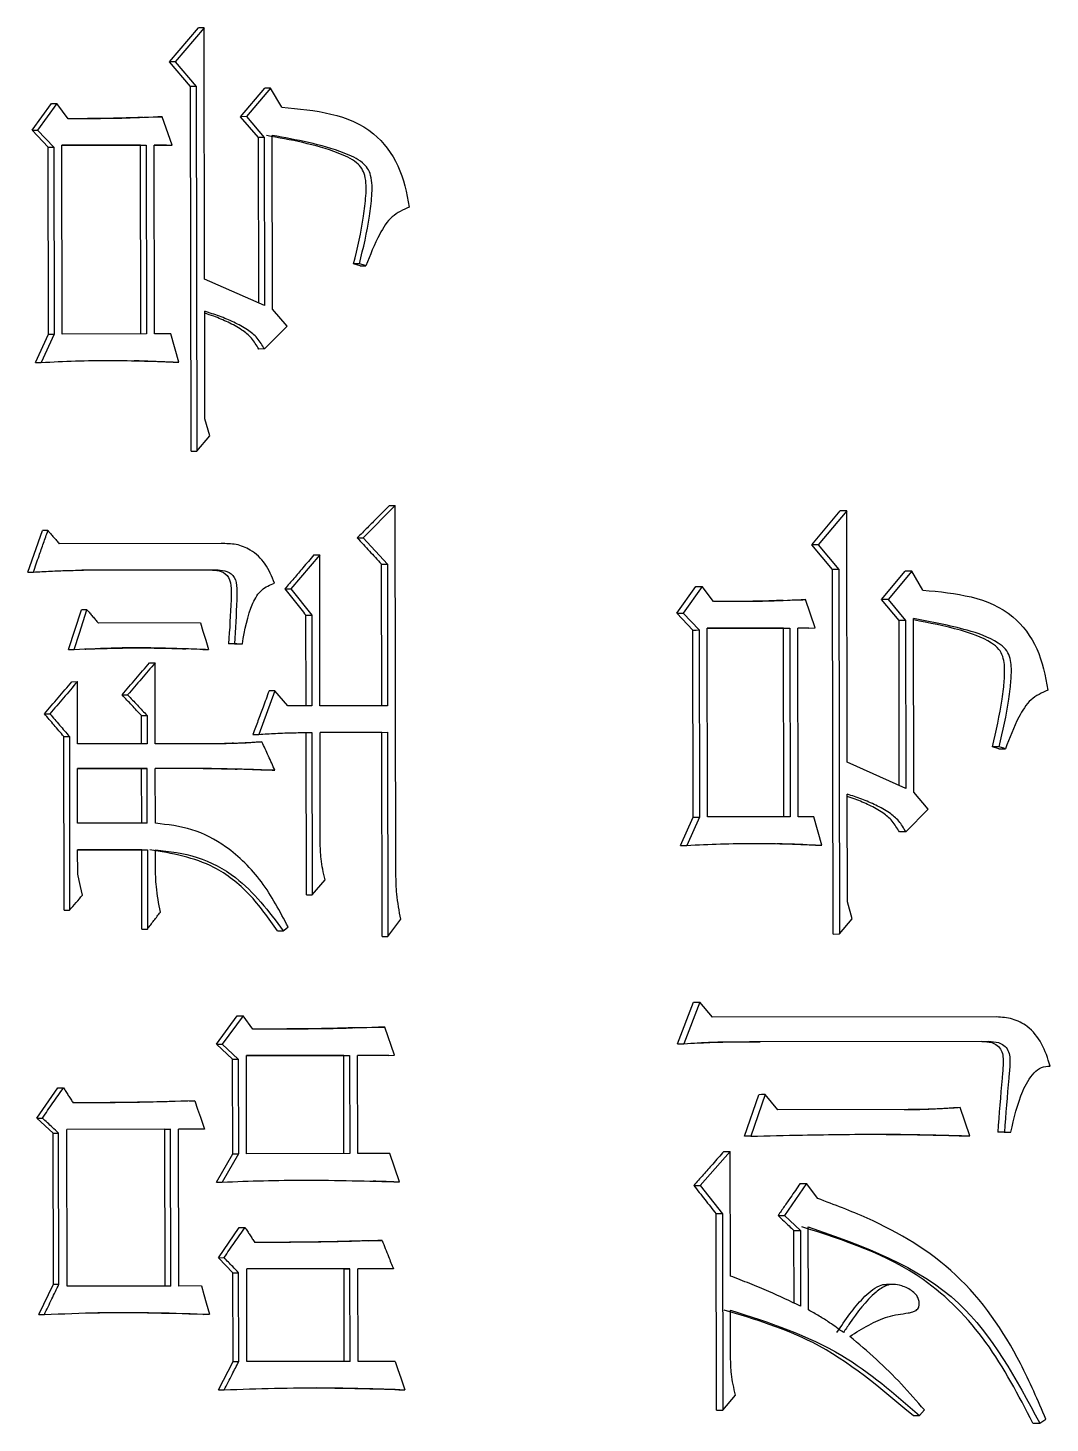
# Model space of a CAD drawing. Header units: millimetres. Extents: x 2320 to 4000, y 933 to 2121.
# Drawn here: x 2887.46 to 2893.31, y 1097.83 to 1105.82 of the extents above; entities that cross this region are included whole.
import ezdxf

# ---------------------------------------------------------------- set-up
doc = ezdxf.new("R2010")
doc.units = ezdxf.units.MM

msp = doc.modelspace()

# ---------------------------------------------------------------- linework, layer by layer
at = {"color": 7, "linetype": 'Continuous', "lineweight": 25}
for p, q in [((2888.2668, 1105.6213), (2888.433, 1105.8162)), ((2888.4655, 1105.8164), (2888.2991, 1105.6215)), ((2888.4679, 1104.3777), (2888.4655, 1105.8164)), ((2888.2991, 1105.6215), (2888.2668, 1105.6213)), ((2888.3873, 1105.4808), (2888.2668, 1105.6213)), ((2888.2991, 1105.6215), (2888.4198, 1105.481)), ((2888.3909, 1103.3931), (2888.3873, 1105.4808)), ((2888.4198, 1105.481), (2888.4233, 1103.3933)), ((2888.6742, 1105.308), (2888.8124, 1105.4704)), ((2888.8454, 1105.4707), (2888.707, 1105.3083)), ((2888.9103, 1105.3626), (2888.8454, 1105.4707)), ((2887.4793, 1105.231), (2887.5905, 1105.3826)), ((2887.6219, 1105.3828), (2887.5106, 1105.2313)), ((2887.6871, 1105.2964), (2887.6219, 1105.3828)), ((2888.0946, 1105.3037), (2888.1933, 1105.3075)), ((2888.2814, 1105.1456), (2888.2255, 1105.3078)), ((2888.707, 1105.3083), (2888.6742, 1105.308)), ((2888.776, 1105.1892), (2888.6742, 1105.308)), ((2888.707, 1105.3083), (2888.8089, 1105.1894)), ((2887.5724, 1105.1338), (2887.4793, 1105.231)), ((2887.5106, 1105.2313), (2887.6037, 1105.134)), ((2888.7776, 1104.2412), (2888.776, 1105.1892)), ((2888.8089, 1105.1894), (2888.8106, 1104.2267)), ((2888.8568, 1104.2051), (2888.8551, 1105.2003)), ((2887.5742, 1104.0629), (2887.5724, 1105.1338)), ((2887.6037, 1105.134), (2887.6056, 1104.0631)), ((2887.6502, 1105.1449), (2888.133, 1105.1454)), ((2888.101, 1105.1452), (2887.6502, 1105.1447)), ((2887.652, 1104.0631), (2887.6502, 1105.1449)), ((2888.101, 1105.1452), (2888.133, 1105.1454)), ((2888.1028, 1104.0634), (2888.101, 1105.1452)), ((2888.133, 1105.1454), (2888.1349, 1104.0637)), ((2888.1794, 1105.1454), (2888.2814, 1105.1456)), ((2888.1812, 1104.0637), (2888.1794, 1105.1454)), ((2888.2491, 1105.1453), (2888.1794, 1105.1452)), ((2888.2491, 1105.1453), (2888.2814, 1105.1456)), ((2889.3581, 1104.4542), (2889.3212, 1104.465)), ((2888.8106, 1104.2267), (2888.4679, 1104.3777)), ((2888.4693, 1103.5773), (2888.4683, 1104.1938)), ((2888.9401, 1104.1078), (2888.8568, 1104.2051)), ((2887.5002, 1103.9005), (2887.5742, 1104.0629)), ((2887.6056, 1104.0631), (2887.5314, 1103.9008)), ((2887.5742, 1104.0629), (2887.6056, 1104.0631)), ((2888.1349, 1104.0637), (2887.652, 1104.0631)), ((2888.2739, 1104.0638), (2888.1812, 1104.0637)), ((2888.3205, 1103.9016), (2888.2739, 1104.0638)), ((2888.811, 1103.9779), (2888.9401, 1104.1078)), ((2888.811, 1103.9778), (2888.778, 1103.9776)), ((2888.2883, 1103.9014), (2888.3205, 1103.9016)), ((2888.4973, 1103.4799), (2888.4693, 1103.5773)), ((2888.4233, 1103.3933), (2888.4973, 1103.4799)), ((2888.3909, 1103.3931), (2888.4233, 1103.3933)), ((2889.56, 1103.0808), (2889.376, 1102.8967)), ((2889.5636, 1100.9714), (2889.56, 1103.0808)), ((2891.9453, 1102.8558), (2892.1084, 1103.0507)), ((2892.1457, 1103.051), (2891.9824, 1102.8561)), ((2892.1481, 1101.6123), (2892.1457, 1103.051)), ((2887.4558, 1102.6998), (2887.539, 1102.9378)), ((2888.5631, 1102.8634), (2887.6355, 1102.8624)), ((2889.376, 1102.8967), (2889.5145, 1102.7454)), ((2889.1271, 1102.7991), (2888.9612, 1102.6042)), ((2889.1285, 1101.9337), (2889.1271, 1102.7991)), ((2891.9824, 1102.8561), (2891.9453, 1102.8558)), ((2892.0636, 1102.7153), (2891.9453, 1102.8558)), ((2891.9824, 1102.8561), (2892.1008, 1102.7156)), ((2888.5123, 1102.7117), (2887.7648, 1102.7109)), ((2888.5449, 1102.7119), (2887.7751, 1102.7111)), ((2888.5124, 1102.7117), (2888.545, 1102.7119)), ((2889.482, 1101.9339), (2889.4807, 1102.7452)), ((2889.5145, 1102.7454), (2889.5159, 1101.9341)), ((2892.0672, 1100.6276), (2892.0636, 1102.7153)), ((2892.1008, 1102.7156), (2892.1044, 1100.6278)), ((2892.345, 1102.5425), (2892.4806, 1102.7049)), ((2892.5184, 1102.7052), (2892.3826, 1102.5428)), ((2892.582, 1102.597), (2892.5184, 1102.7052)), ((2888.9612, 1102.6042), (2889.0815, 1102.4529)), ((2891.1723, 1102.4657), (2891.2815, 1102.6172)), ((2891.3177, 1102.6175), (2891.2084, 1102.4659)), ((2891.3817, 1102.531), (2891.3177, 1102.6175)), ((2891.7692, 1102.538), (2891.8732, 1102.5421)), ((2891.965, 1102.3801), (2891.9101, 1102.5423)), ((2892.3826, 1102.5428), (2892.345, 1102.5425)), ((2892.4449, 1102.4236), (2892.345, 1102.5425)), ((2892.3826, 1102.5428), (2892.4826, 1102.4239)), ((2887.6887, 1102.2565), (2887.7625, 1102.4837)), ((2891.2637, 1102.3684), (2891.1723, 1102.4657)), ((2891.2084, 1102.4659), (2891.2998, 1102.3686)), ((2888.4435, 1102.409), (2887.8593, 1102.4083)), ((2889.0491, 1101.9336), (2889.0482, 1102.4527)), ((2889.0815, 1102.4529), (2889.0824, 1101.9337)), ((2891.3455, 1102.3795), (2891.8194, 1102.38)), ((2891.7826, 1102.3797), (2891.3455, 1102.3793)), ((2891.3473, 1101.2978), (2891.3455, 1102.3795)), ((2891.7826, 1102.3797), (2891.8194, 1102.38)), ((2891.7844, 1101.298), (2891.7826, 1102.3797)), ((2891.8194, 1102.38), (2891.8213, 1101.2982)), ((2891.8649, 1102.38), (2891.965, 1102.3801)), ((2891.8668, 1101.2983), (2891.8649, 1102.38)), ((2891.928, 1102.3799), (2891.8649, 1102.3798)), ((2891.928, 1102.3799), (2891.965, 1102.3801)), ((2892.4465, 1101.4781), (2892.4449, 1102.4236)), ((2892.4826, 1102.4239), (2892.4842, 1101.4611)), ((2892.5296, 1101.4395), (2892.5279, 1102.4347)), ((2891.2655, 1101.2975), (2891.2637, 1102.3684)), ((2891.2998, 1102.3686), (2891.3017, 1101.2977)), ((2887.6887, 1102.2565), (2887.7202, 1102.2567)), ((2888.4576, 1102.2573), (2888.3562, 1102.261)), ((2888.4576, 1102.2573), (2888.4901, 1102.2576)), ((2888.6381, 1102.2902), (2888.6054, 1102.2899)), ((2888.6516, 1102.29), (2888.6054, 1102.2899)), ((2888.6381, 1102.2902), (2888.6844, 1102.2902)), ((2888.6516, 1102.29), (2888.6844, 1102.2902)), ((2888.1852, 1101.7164), (2888.1844, 1102.1815)), ((2887.7075, 1102.0726), (2887.7391, 1102.0729)), ((2887.7397, 1101.7159), (2887.7391, 1102.0729)), ((2888.8698, 1102.02), (2888.7777, 1101.7711)), ((2888.9438, 1101.9335), (2888.8698, 1102.02)), ((2889.0824, 1101.9337), (2888.9438, 1101.9335)), ((2889.5159, 1101.9341), (2889.1285, 1101.9337)), ((2888.1068, 1101.7161), (2888.1065, 1101.8783)), ((2888.1386, 1101.8786), (2888.1389, 1101.7163)), ((2887.6634, 1100.7637), (2887.6617, 1101.7589)), ((2887.6931, 1101.7591), (2887.6948, 1100.7639)), ((2889.051, 1100.8517), (2889.0494, 1101.782)), ((2889.0826, 1101.7822), (2889.0842, 1100.8519)), ((2889.1288, 1101.7823), (2889.5161, 1101.7827)), ((2889.4823, 1101.7825), (2889.1288, 1101.7821)), ((2889.1299, 1101.1549), (2889.1288, 1101.7823)), ((2889.4823, 1101.7825), (2889.5161, 1101.7827)), ((2889.4843, 1100.6142), (2889.4823, 1101.7825)), ((2889.5161, 1101.7827), (2889.5181, 1100.6144)), ((2888.1389, 1101.7163), (2887.7397, 1101.7159)), ((2888.491, 1101.7167), (2888.1852, 1101.7164)), ((2893.0158, 1101.6886), (2892.9797, 1101.6994)), ((2892.4842, 1101.4611), (2892.1481, 1101.6123)), ((2887.7399, 1101.5753), (2888.1391, 1101.5757)), ((2888.107, 1101.5755), (2887.7399, 1101.5751)), ((2887.7405, 1101.2616), (2887.7399, 1101.5753)), ((2888.1391, 1101.5757), (2888.107, 1101.5755)), ((2888.1076, 1101.2618), (2888.107, 1101.5755)), ((2888.1396, 1101.262), (2888.1391, 1101.5757)), ((2888.4912, 1101.5761), (2888.1855, 1101.5757)), ((2888.4587, 1101.5758), (2888.1855, 1101.5755)), ((2888.186, 1101.262), (2888.1855, 1101.5757)), ((2888.4587, 1101.5758), (2888.4912, 1101.5761)), ((2888.507, 1101.5752), (2888.4587, 1101.5758)), ((2892.1495, 1100.8118), (2892.1484, 1101.4284)), ((2892.6114, 1101.3423), (2892.5296, 1101.4395)), ((2892.4847, 1101.2123), (2892.6114, 1101.3423)), ((2888.1396, 1101.262), (2887.7405, 1101.2616)), ((2891.1928, 1101.1352), (2891.2655, 1101.2975)), ((2891.3017, 1101.2977), (2891.2289, 1101.1354)), ((2891.2655, 1101.2975), (2891.3017, 1101.2977)), ((2891.8213, 1101.2982), (2891.3473, 1101.2978)), ((2891.9577, 1101.2984), (2891.8668, 1101.2983)), ((2892.0035, 1101.1362), (2891.9577, 1101.2984)), ((2892.4846, 1101.2123), (2892.4469, 1101.2121)), ((2887.7407, 1101.1101), (2888.1399, 1101.1106)), ((2888.1078, 1101.1103), (2887.7407, 1101.1099)), ((2887.7409, 1100.9695), (2887.7407, 1101.1101)), ((2888.1078, 1101.1103), (2888.1399, 1101.1106)), ((2888.1086, 1100.656), (2888.1078, 1101.1103)), ((2888.1399, 1101.1106), (2888.1407, 1100.6562)), ((2888.1864, 1101.0132), (2888.1863, 1101.1106)), ((2891.9664, 1101.1359), (2892.0035, 1101.1362)), ((2889.0842, 1100.8519), (2889.1579, 1100.9386)), ((2889.051, 1100.8517), (2889.0842, 1100.8519)), ((2892.1769, 1100.7144), (2892.1495, 1100.8118)), ((2887.6634, 1100.7637), (2887.6948, 1100.7639)), ((2889.5181, 1100.6144), (2889.5917, 1100.7119)), ((2892.1044, 1100.6278), (2892.1769, 1100.7144)), ((2888.1086, 1100.656), (2888.1407, 1100.6562)), ((2888.8852, 1100.646), (2888.9183, 1100.6462)), ((2892.0672, 1100.6276), (2892.1044, 1100.6278)), ((2889.4843, 1100.6142), (2889.5181, 1100.6144)), ((2891.1765, 1099.9993), (2891.2673, 1100.2374)), ((2891.3035, 1100.2376), (2891.2126, 1099.9996)), ((2891.3766, 1100.1512), (2891.3035, 1100.2376)), ((2888.5354, 1099.9966), (2888.6552, 1100.159)), ((2888.688, 1100.1592), (2888.568, 1099.9968)), ((2888.7436, 1100.0836), (2888.688, 1100.1592)), ((2893.0026, 1100.1527), (2891.3766, 1100.1512)), ((2889.3281, 1100.0906), (2889.4668, 1100.0949)), ((2889.5561, 1099.933), (2889.5006, 1100.0952)), ((2888.6279, 1099.9102), (2888.5354, 1099.9966)), ((2888.568, 1099.9968), (2888.6607, 1099.9104)), ((2891.1765, 1099.9993), (2891.2126, 1099.9996)), ((2891.6138, 1100.0106), (2891.5887, 1100.0106)), ((2892.9193, 1100.0118), (2891.6138, 1100.0106)), ((2891.6138, 1100.0106), (2891.6504, 1100.0108)), ((2892.9576, 1100.0121), (2891.6504, 1100.0108)), ((2892.921, 1100.0118), (2892.9593, 1100.0121)), ((2888.6289, 1099.3693), (2888.6279, 1099.9102)), ((2888.6607, 1099.9104), (2888.6616, 1099.3695)), ((2888.7069, 1099.9321), (2889.298, 1099.9327)), ((2889.2645, 1099.9325), (2888.7069, 1099.9319)), ((2888.7078, 1099.3696), (2888.7069, 1099.9321)), ((2889.2645, 1099.9325), (2889.298, 1099.9327)), ((2889.2654, 1099.37), (2889.2645, 1099.9325)), ((2889.298, 1099.9327), (2889.299, 1099.3702)), ((2889.3442, 1099.9328), (2889.5561, 1099.933)), ((2889.3451, 1099.3703), (2889.3442, 1099.9328)), ((2889.5222, 1099.9327), (2889.3442, 1099.9326)), ((2889.5222, 1099.9327), (2889.5561, 1099.933)), ((2887.5075, 1099.5736), (2887.628, 1099.7468)), ((2888.3787, 1099.6719), (2888.4111, 1099.6721)), ((2891.5601, 1099.4697), (2891.6416, 1099.7077)), ((2891.6783, 1099.708), (2891.5967, 1099.4699)), ((2891.7513, 1099.6215), (2891.6783, 1099.708)), ((2892.4964, 1099.6222), (2891.7513, 1099.6215)), ((2892.7954, 1099.6333), (2892.7573, 1099.6331)), ((2892.85, 1099.4711), (2892.7954, 1099.6333)), ((2887.5075, 1099.5736), (2887.5388, 1099.5738)), ((2887.6006, 1099.4872), (2887.5075, 1099.5736)), ((2888.2724, 1099.5097), (2887.6784, 1099.5091)), ((2888.2402, 1099.5095), (2887.6784, 1099.5089)), ((2887.6799, 1098.6113), (2887.6784, 1099.5091)), ((2888.2402, 1099.5095), (2888.2724, 1099.5097)), ((2888.2417, 1098.6117), (2888.2402, 1099.5095)), ((2888.2739, 1098.6119), (2888.2724, 1099.5097)), ((2888.467, 1099.5099), (2888.3188, 1099.5098)), ((2888.3203, 1098.612), (2888.3188, 1099.5098)), ((2888.4345, 1099.5097), (2888.3188, 1099.5096)), ((2888.467, 1099.5099), (2888.4345, 1099.5097)), ((2887.6006, 1099.4872), (2887.6319, 1099.4874)), ((2887.602, 1098.6218), (2887.6006, 1099.4872)), ((2887.6334, 1098.622), (2887.6319, 1099.4874)), ((2891.5967, 1099.4699), (2891.5601, 1099.4697)), ((2892.85, 1099.4711), (2892.8118, 1099.4709)), ((2893.049, 1099.4929), (2893.0105, 1099.4927)), ((2893.0466, 1099.4927), (2893.0105, 1099.4927)), ((2893.0466, 1099.4927), (2893.0851, 1099.493)), ((2893.049, 1099.4929), (2893.0851, 1099.493)), ((2888.5367, 1099.2069), (2888.6289, 1099.3693)), ((2888.6616, 1099.3695), (2888.5693, 1099.2072)), ((2888.6289, 1099.3693), (2888.6616, 1099.3695)), ((2889.299, 1099.3702), (2888.7078, 1099.3696)), ((2889.5295, 1099.3704), (2889.3451, 1099.3703)), ((2889.585, 1099.2082), (2889.5295, 1099.3704)), ((2891.4783, 1099.3832), (2891.3053, 1099.1884)), ((2891.4795, 1098.6693), (2891.4783, 1099.3832)), ((2889.5511, 1099.208), (2889.585, 1099.2082)), ((2891.3053, 1099.1884), (2891.4333, 1099.0262)), ((2891.9158, 1099.1998), (2891.7887, 1099.0158)), ((2891.9797, 1099.1133), (2891.9158, 1099.1998)), ((2891.3989, 1097.901), (2891.397, 1099.026)), ((2891.4333, 1099.0262), (2891.4352, 1097.9012)), ((2888.5467, 1098.7743), (2888.6665, 1098.9475)), ((2891.7887, 1099.0158), (2891.8799, 1098.9293)), ((2891.9262, 1098.475), (2891.9254, 1098.951)), ((2889.405, 1098.8713), (2889.4504, 1098.8726)), ((2889.4504, 1098.8726), (2889.4842, 1098.8728)), ((2891.8437, 1098.5137), (2891.843, 1098.9291)), ((2891.8799, 1098.9293), (2891.8806, 1098.4966)), ((2888.5467, 1098.7743), (2888.5793, 1098.7745)), ((2888.63, 1098.6878), (2888.5467, 1098.7743)), ((2889.3001, 1098.7104), (2888.709, 1098.7097)), ((2889.2666, 1098.7101), (2888.709, 1098.7095)), ((2888.7099, 1098.1797), (2888.709, 1098.7097)), ((2889.2666, 1098.7101), (2889.3001, 1098.7104)), ((2889.2675, 1098.1801), (2889.2666, 1098.7101)), ((2889.301, 1098.1803), (2889.3001, 1098.7104)), ((2889.549, 1098.7106), (2889.3462, 1098.7104)), ((2889.3471, 1098.1804), (2889.3462, 1098.7104)), ((2889.5151, 1098.7104), (2889.3462, 1098.7102)), ((2889.549, 1098.7106), (2889.5151, 1098.7104)), ((2888.63, 1098.6878), (2888.6628, 1098.688)), ((2888.6309, 1098.1794), (2888.63, 1098.6878)), ((2888.6636, 1098.1796), (2888.6628, 1098.688)), ((2887.5188, 1098.4486), (2887.602, 1098.6218)), ((2887.602, 1098.6218), (2887.6334, 1098.622)), ((2888.2739, 1098.6119), (2887.6799, 1098.6113)), ((2888.45, 1098.6121), (2888.3203, 1098.612)), ((2892.4113, 1098.6216), (2892.3735, 1098.6213)), ((2891.4803, 1098.2042), (2891.4798, 1098.4745)), ((2888.464, 1098.4497), (2888.4966, 1098.4499)), ((2888.548, 1098.017), (2888.6309, 1098.1794)), ((2888.6309, 1098.1794), (2888.6636, 1098.1796)), ((2889.301, 1098.1803), (2888.7099, 1098.1797)), ((2889.5591, 1098.1806), (2889.3471, 1098.1804)), ((2889.5807, 1098.0181), (2889.6147, 1098.0184)), ((2891.4352, 1097.9012), (2891.508, 1097.9878)), ((2891.3989, 1097.901), (2891.4352, 1097.9012)), ((2892.5251, 1097.8696), (2892.5629, 1097.8698)), ((2892.5629, 1097.8699), (2892.59, 1097.9024)), ((2893.2118, 1097.827), (2893.2505, 1097.8273)), ((2893.2505, 1097.8273), (2893.2865, 1097.8489))]:
    msp.add_line(p, q, dxfattribs=at)
at = {"color": 7, "linetype": 'Continuous', "lineweight": 25, "flags": 128}
for points in [[(2888.4655, 1105.8164), (2888.4473, 1105.8163), (2888.433, 1105.8162)], [(2888.4198, 1105.481), (2888.4016, 1105.4809), (2888.3873, 1105.4808)], [(2888.8454, 1105.4707), (2888.8269, 1105.4705), (2888.8124, 1105.4704)], [(2887.5905, 1105.3826), (2887.6081, 1105.3827), (2887.6219, 1105.3828)], [(2888.1933, 1105.3075), (2888.2113, 1105.3077), (2888.2255, 1105.3078)], [(2887.4793, 1105.231), (2887.4968, 1105.2312), (2887.5106, 1105.2313)], [(2888.8089, 1105.1894), (2888.7905, 1105.1893), (2888.776, 1105.1892)], [(2887.5724, 1105.1338), (2887.5899, 1105.1339), (2887.6037, 1105.134)], [(2889.3549, 1104.4652), (2889.3412, 1104.4651), (2889.3312, 1104.465), (2889.3212, 1104.465)], [(2889.3581, 1104.4542), (2889.3718, 1104.4543), (2889.3818, 1104.4544), (2889.3918, 1104.4544)], [(2887.5002, 1103.9005), (2887.5177, 1103.9006), (2887.5314, 1103.9008)], [(2889.5261, 1103.0806), (2889.5451, 1103.0807), (2889.56, 1103.0808)], [(2892.1457, 1103.051), (2892.1248, 1103.0508), (2892.1084, 1103.0507)], [(2887.5703, 1102.9381), (2887.5527, 1102.9379), (2887.539, 1102.9378)], [(2889.3423, 1102.8965), (2889.3612, 1102.8966), (2889.376, 1102.8967)], [(2889.0937, 1102.7989), (2889.1124, 1102.799), (2889.1271, 1102.7991)], [(2887.4558, 1102.6998), (2887.4733, 1102.6999), (2887.487, 1102.7)], [(2889.4807, 1102.7452), (2889.4996, 1102.7453), (2889.5145, 1102.7454)], [(2892.1008, 1102.7156), (2892.08, 1102.7154), (2892.0636, 1102.7153)], [(2892.5184, 1102.7052), (2892.4973, 1102.705), (2892.4806, 1102.7049)], [(2888.9281, 1102.604), (2888.9466, 1102.6041), (2888.9612, 1102.6042)], [(2891.2815, 1102.6172), (2891.3018, 1102.6173), (2891.3177, 1102.6175)], [(2891.8732, 1102.5421), (2891.8939, 1102.5422), (2891.9101, 1102.5423)], [(2887.7202, 1102.2567), (2887.7509, 1102.3513), (2887.7725, 1102.4176), (2887.7941, 1102.484)], [(2887.7941, 1102.484), (2887.7764, 1102.4838), (2887.7625, 1102.4837)], [(2891.1723, 1102.4657), (2891.1925, 1102.4658), (2891.2084, 1102.4659)], [(2888.4435, 1102.409), (2888.4581, 1102.3614), (2888.4741, 1102.3095), (2888.4901, 1102.2576)], [(2889.0482, 1102.4527), (2889.0669, 1102.4528), (2889.0815, 1102.4529)], [(2892.4826, 1102.4239), (2892.4615, 1102.4237), (2892.4449, 1102.4236)], [(2891.2637, 1102.3684), (2891.2839, 1102.3685), (2891.2998, 1102.3686)], [(2888.1523, 1102.1813), (2888.1703, 1102.1814), (2888.1844, 1102.1815)], [(2887.9951, 1101.9972), (2888.013, 1101.9973), (2888.0271, 1101.9974)], [(2888.8698, 1102.02), (2888.8513, 1102.0199), (2888.8368, 1102.0198)], [(2887.55, 1101.8886), (2887.5676, 1101.8887), (2887.5814, 1101.8888)], [(2888.1065, 1101.8783), (2888.1245, 1101.8785), (2888.1386, 1101.8786)], [(2887.6617, 1101.7589), (2887.6793, 1101.759), (2887.6931, 1101.7591)], [(2888.7449, 1101.7709), (2888.7633, 1101.771), (2888.7777, 1101.7711)], [(2888.7634, 1101.7276), (2888.7818, 1101.7277), (2888.7963, 1101.7278)], [(2893.0181, 1101.6996), (2893.0025, 1101.6995), (2892.9911, 1101.6995), (2892.9797, 1101.6994)], [(2893.0158, 1101.6886), (2893.0314, 1101.6887), (2893.0428, 1101.6888), (2893.0542, 1101.6888)], [(2888.8705, 1101.5657), (2888.8521, 1101.5655), (2888.8375, 1101.5654)], [(2891.1928, 1101.1352), (2891.213, 1101.1353), (2891.2289, 1101.1354)], [(2887.769, 1100.8505), (2887.7576, 1100.8991), (2887.7493, 1100.9343), (2887.7409, 1100.9695)], [(2888.9183, 1100.6462), (2888.9322, 1100.6571), (2888.946, 1100.6679)], [(2891.2673, 1100.2374), (2891.2876, 1100.2375), (2891.3035, 1100.2376)], [(2888.6552, 1100.159), (2888.6736, 1100.1591), (2888.688, 1100.1592)], [(2889.4668, 1100.0949), (2889.4857, 1100.0951), (2889.5006, 1100.0952)], [(2888.5354, 1099.9966), (2888.5536, 1099.9967), (2888.568, 1099.9968)], [(2888.6279, 1099.9102), (2888.6463, 1099.9103), (2888.6607, 1099.9104)], [(2887.628, 1099.7468), (2887.6456, 1099.7469), (2887.6594, 1099.7471)], [(2888.4111, 1099.6721), (2888.4273, 1099.6251), (2888.4435, 1099.5782), (2888.467, 1099.5099)], [(2891.6783, 1099.708), (2891.6577, 1099.7078), (2891.6416, 1099.7077)], [(2891.4419, 1099.383), (2891.4623, 1099.3831), (2891.4783, 1099.3832)], [(2888.5367, 1099.2069), (2888.555, 1099.2071), (2888.5693, 1099.2072)], [(2891.2691, 1099.1881), (2891.2893, 1099.1883), (2891.3053, 1099.1884)], [(2891.8789, 1099.1995), (2891.8996, 1099.1997), (2891.9158, 1099.1998)], [(2891.4333, 1099.0262), (2891.4129, 1099.0261), (2891.397, 1099.026)], [(2888.6665, 1098.9475), (2888.6849, 1098.9476), (2888.6993, 1098.9477)], [(2891.7519, 1099.0155), (2891.7725, 1099.0157), (2891.7887, 1099.0158)], [(2891.843, 1098.9291), (2891.8637, 1098.9292), (2891.8799, 1098.9293)], [(2888.45, 1098.6121), (2888.4637, 1098.5642), (2888.4775, 1098.5164), (2888.4966, 1098.4499)], [(2887.5188, 1098.4486), (2887.5363, 1098.4488), (2887.55, 1098.4489)], [(2889.5591, 1098.1806), (2889.5752, 1098.1336), (2889.5913, 1098.0866), (2889.6147, 1098.0184)], [(2888.548, 1098.017), (2888.5663, 1098.0172), (2888.5806, 1098.0173)]]:
    msp.add_lwpolyline(points, dxfattribs=at)
at = {"color": 7, "linetype": 'Continuous', "lineweight": 25}
for points, knots in [([(2888.9103, 1105.3626), (2889.1017, 1105.3446), (2889.3714, 1105.3194), (2889.5941, 1105.0304), (2889.6245, 1104.8714), (2889.64, 1104.79)], [0, 0, 0, 0, 0.544628, 0.767125, 1, 1, 1, 1]), ([(2888.2255, 1105.3078), (2888.1552, 1105.3043), (2888.0306, 1105.2981), (2887.851, 1105.2961), (2887.7418, 1105.2963), (2887.6871, 1105.2964)], [0, 0, 0, 0, 0.39197, 0.69595, 1, 1, 1, 1]), ([(2888.1142, 1105.3041), (2888.1142, 1105.3041), (2888.1142, 1105.3041), (2888.1137, 1105.3041), (2888.1116, 1105.304), (2888.0554, 1105.3018), (2887.9446, 1105.2983), (2887.8304, 1105.2969), (2887.7636, 1105.2965), (2887.7346, 1105.2964), (2887.7219, 1105.2964), (2887.7173, 1105.2963), (2887.7164, 1105.2963), (2887.7156, 1105.2963)], [0, 0, 0, 0, 0.000511, 0.001893, 0.008249, 0.026235, 0.445153, 0.698737, 0.824843, 0.901235, 0.920214, 0.937388, 1, 1, 1, 1]), ([(2889.3212, 1104.465), (2889.3429, 1104.5558), (2889.3737, 1104.6845), (2889.3931, 1104.8542), (2889.3954, 1104.9492), (2889.3698, 1105.0138), (2889.3202, 1105.0634), (2889.1387, 1105.1434), (2888.961, 1105.1752), (2888.8221, 1105.2)], [0, 0, 0, 0, 0.238634, 0.338047, 0.438194, 0.475532, 0.512995, 0.619423, 1, 1, 1, 1]), ([(2889.3549, 1104.4652), (2889.3766, 1104.556), (2889.4074, 1104.6847), (2889.4269, 1104.8543), (2889.4292, 1104.9493), (2889.4036, 1105.0139), (2889.354, 1105.0635), (2889.1723, 1105.1436), (2888.9943, 1105.1754), (2888.8551, 1105.2003)], [0, 0, 0, 0, 0.238484, 0.337767, 0.437779, 0.475122, 0.512592, 0.618724, 1, 1, 1, 1]), ([(2889.64, 1104.79), (2889.6051, 1104.7744), (2889.5335, 1104.7423), (2889.4542, 1104.6147), (2889.4156, 1104.5156), (2889.3918, 1104.4544)], [0, 0, 0, 0, 0.2676, 0.548585, 1, 1, 1, 1]), ([(2889.3918, 1104.4544), (2889.3887, 1104.4553), (2889.381, 1104.4576), (2889.3687, 1104.4612), (2889.3595, 1104.4639), (2889.3549, 1104.4652)], [0, 0, 0, 0, 0.249993, 0.625002, 1, 1, 1, 1]), ([(2888.8109, 1103.9778), (2888.798, 1103.9995), (2888.7725, 1104.0423), (2888.7101, 1104.0927), (2888.636, 1104.1319), (2888.5531, 1104.1664), (2888.4965, 1104.1847), (2888.4683, 1104.1938)], [0, 0, 0, 0, 0.176065, 0.348002, 0.566634, 0.783694, 1, 1, 1, 1]), ([(2888.778, 1103.9776), (2888.7651, 1103.9992), (2888.7396, 1104.042), (2888.6774, 1104.0925), (2888.6032, 1104.1316), (2888.5312, 1104.162), (2888.4856, 1104.1769), (2888.4683, 1104.1826)], [0, 0, 0, 0, 0.1921901, 0.3798102, 0.6183273, 0.855105, 1, 1, 1, 1]), ([(2887.5314, 1103.9008), (2887.5972, 1103.9038), (2887.7286, 1103.91), (2887.9259, 1103.9133), (2888.1233, 1103.9095), (2888.2548, 1103.9042), (2888.3205, 1103.9016)], [0, 0, 0, 0, 0.249584, 0.499194, 0.74954, 1, 1, 1, 1]), ([(2888.2883, 1103.9014), (2888.2234, 1103.9046), (2888.1491, 1103.9083), (2888.0745, 1103.9093), (2888.065, 1103.9094)], [0, 0, 0, 0, 0.8722644, 1, 1, 1, 1]), ([(2889.5261, 1103.0806), (2889.5033, 1103.0577), (2889.4613, 1103.0156), (2889.4, 1102.9542), (2889.3616, 1102.9157), (2889.3423, 1102.8965)], [0, 0, 0, 0, 0.37251, 0.686255, 1, 1, 1, 1]), ([(2887.487, 1102.7), (2887.4979, 1102.7313), (2887.5173, 1102.7866), (2887.5451, 1102.8659), (2887.5619, 1102.914), (2887.5703, 1102.9381)], [0, 0, 0, 0, 0.394054, 0.697027, 1, 1, 1, 1]), ([(2887.5703, 1102.9381), (2887.5757, 1102.9317), (2887.5866, 1102.9191), (2887.6029, 1102.9002), (2887.6192, 1102.8813), (2887.6301, 1102.8687), (2887.6355, 1102.8624)], [0, 0, 0, 0, 0.25, 0.5, 0.75, 1, 1, 1, 1]), ([(2888.8687, 1102.6366), (2888.8528, 1102.6747), (2888.8215, 1102.7497), (2888.7406, 1102.8275), (2888.6495, 1102.8628), (2888.5918, 1102.8632), (2888.5631, 1102.8634)], [0, 0, 0, 0, 0.2915358, 0.5725288, 0.7872385, 1, 1, 1, 1]), ([(2889.3423, 1102.8965), (2889.3654, 1102.8713), (2889.4115, 1102.8208), (2889.4576, 1102.7704), (2889.4807, 1102.7452)], [0, 0, 0, 0, 0.5, 1, 1, 1, 1]), ([(2889.0937, 1102.7989), (2889.0727, 1102.7741), (2889.0346, 1102.7293), (2888.9794, 1102.6643), (2888.9452, 1102.6241), (2888.9281, 1102.604)], [0, 0, 0, 0, 0.380988, 0.690494, 1, 1, 1, 1]), ([(2887.487, 1102.7), (2887.5199, 1102.7021), (2887.5843, 1102.7061), (2887.6804, 1102.7095), (2887.7435, 1102.7106), (2887.7751, 1102.7111)], [0, 0, 0, 0, 0.342501, 0.6712, 1, 1, 1, 1]), ([(2888.5123, 1102.7117), (2888.5296, 1102.7109), (2888.5647, 1102.7092), (2888.6128, 1102.6706), (2888.6213, 1102.6059), (2888.6177, 1102.48), (2888.6108, 1102.374), (2888.6054, 1102.2899)], [0, 0, 0, 0, 0.110602, 0.223798, 0.354665, 0.487682, 1, 1, 1, 1]), ([(2888.5449, 1102.712), (2888.5622, 1102.7111), (2888.5973, 1102.7094), (2888.6455, 1102.6708), (2888.6541, 1102.6061), (2888.6504, 1102.4802), (2888.6435, 1102.3743), (2888.6381, 1102.2902)], [0, 0, 0, 0, 0.110716, 0.223974, 0.35482, 0.487804, 1, 1, 1, 1]), ([(2888.6844, 1102.2902), (2888.698, 1102.3692), (2888.7167, 1102.4785), (2888.788, 1102.6046), (2888.8423, 1102.6261), (2888.8687, 1102.6366)], [0, 0, 0, 0, 0.573316, 0.79235, 1, 1, 1, 1]), ([(2888.9281, 1102.604), (2888.9382, 1102.5912), (2888.9585, 1102.5657), (2888.9985, 1102.5153), (2889.0284, 1102.4776), (2889.0482, 1102.4527)], [0, 0, 0, 0, 0.252881, 0.505763, 1, 1, 1, 1]), ([(2891.9101, 1102.5423), (2891.8412, 1102.5389), (2891.7189, 1102.5327), (2891.5426, 1102.5308), (2891.4353, 1102.5309), (2891.3817, 1102.531)], [0, 0, 0, 0, 0.39197, 0.69595, 1, 1, 1, 1]), ([(2892.582, 1102.597), (2892.7698, 1102.5791), (2893.0342, 1102.5538), (2893.2526, 1102.2648), (2893.2823, 1102.1057), (2893.2976, 1102.0244)], [0, 0, 0, 0, 0.544628, 0.767125, 1, 1, 1, 1]), ([(2887.7941, 1102.484), (2887.7995, 1102.4777), (2887.8104, 1102.4651), (2887.8267, 1102.4461), (2887.843, 1102.4272), (2887.8538, 1102.4146), (2887.8593, 1102.4083)], [0, 0, 0, 0, 0.25, 0.5, 0.75, 1, 1, 1, 1]), ([(2891.7823, 1102.5381), (2891.7823, 1102.5381), (2891.7823, 1102.5381), (2891.7813, 1102.538), (2891.7369, 1102.5364), (2891.6209, 1102.5326), (2891.5113, 1102.5314), (2891.4463, 1102.5311), (2891.4221, 1102.531), (2891.4132, 1102.531), (2891.4108, 1102.531), (2891.4104, 1102.5309), (2891.4102, 1102.5309)], [0, 0, 0, 0, 0.0029671, 0.0079837, 0.0138587, 0.4315314, 0.7221902, 0.8365004, 0.9048639, 0.9215303, 0.9383366, 1, 1, 1, 1]), ([(2893.0181, 1101.6996), (2893.0392, 1101.7902), (2893.0649, 1101.8997), (2893.0837, 1102.0422), (2893.0903, 1102.1233), (2893.0868, 1102.2035), (2893.0557, 1102.2635), (2892.9749, 1102.3235), (2892.7959, 1102.3836), (2892.6307, 1102.4151), (2892.5279, 1102.4347)], [0, 0, 0, 0, 0.23813, 0.287988, 0.366961, 0.446683, 0.487555, 0.537236, 0.712014, 1, 1, 1, 1]), ([(2892.9797, 1101.6994), (2893.0008, 1101.7899), (2893.0264, 1101.8995), (2893.0452, 1102.042), (2893.0518, 1102.1231), (2893.0483, 1102.2033), (2893.0172, 1102.2633), (2892.9364, 1102.3233), (2892.7701, 1102.3795), (2892.6178, 1102.4089), (2892.5279, 1102.4262)], [0, 0, 0, 0, 0.247038, 0.298797, 0.38071, 0.463398, 0.505815, 0.557369, 0.738664, 1, 1, 1, 1]), ([(2887.7202, 1102.2567), (2887.801, 1102.261), (2887.9698, 1102.2698), (2888.1827, 1102.2679), (2888.3584, 1102.2625), (2888.4462, 1102.2592), (2888.4901, 1102.2576)], [0, 0, 0, 0, 0.314792, 0.657213, 0.8286, 1, 1, 1, 1]), ([(2887.784, 1102.2596), (2887.784, 1102.2596), (2887.784, 1102.2596), (2887.7842, 1102.2596), (2887.7851, 1102.2596), (2887.7898, 1102.2597), (2887.8294, 1102.2611), (2887.9065, 1102.2636), (2887.9949, 1102.2655), (2888.0853, 1102.2664), (2888.1621, 1102.2659), (2888.241, 1102.2645), (2888.3012, 1102.2629), (2888.3358, 1102.2617), (2888.3595, 1102.2609)], [0, 0, 0, 0, 0.000557, 0.001592, 0.003956, 0.010433, 0.031511, 0.219847, 0.388975, 0.477914, 0.683508, 0.811935, 0.871568, 1, 1, 1, 1]), ([(2887.9951, 1101.9972), (2888.0213, 1102.0279), (2888.0738, 1102.0892), (2888.1261, 1102.1506), (2888.1523, 1102.1813)], [0, 0, 0, 0, 0.5, 1, 1, 1, 1]), ([(2888.1844, 1102.1815), (2888.1582, 1102.1508), (2888.1058, 1102.0895), (2888.0533, 1102.0281), (2888.0271, 1101.9974)], [0, 0, 0, 0, 0.5, 1, 1, 1, 1]), ([(2887.55, 1101.8886), (2887.5763, 1101.9192), (2887.6288, 1101.9806), (2887.6813, 1102.0419), (2887.7075, 1102.0726)], [0, 0, 0, 0, 0.5, 1, 1, 1, 1]), ([(2887.7391, 1102.0729), (2887.7128, 1102.0422), (2887.6602, 1101.9808), (2887.6077, 1101.9195), (2887.5814, 1101.8888)], [0, 0, 0, 0, 0.5, 1, 1, 1, 1]), ([(2888.1065, 1101.8783), (2888.088, 1101.8982), (2888.0508, 1101.9378), (2888.0137, 1101.9774), (2887.9951, 1101.9972)], [0, 0, 0, 0, 0.500001, 1, 1, 1, 1]), ([(2888.0271, 1101.9974), (2888.0456, 1101.9776), (2888.0828, 1101.938), (2888.12, 1101.8984), (2888.1386, 1101.8786)], [0, 0, 0, 0, 0.500001, 1, 1, 1, 1]), ([(2888.8368, 1102.0198), (2888.8253, 1101.9887), (2888.8043, 1101.9317), (2888.7736, 1101.8488), (2888.7545, 1101.7968), (2888.7449, 1101.7709)], [0, 0, 0, 0, 0.374076, 0.687038, 1, 1, 1, 1]), ([(2893.2976, 1102.0244), (2893.2633, 1102.0087), (2893.1932, 1101.9767), (2893.1155, 1101.8491), (2893.0776, 1101.75), (2893.0542, 1101.6888)], [0, 0, 0, 0, 0.2676, 0.548585, 1, 1, 1, 1]), ([(2887.6617, 1101.7589), (2887.6431, 1101.7805), (2887.6059, 1101.8237), (2887.5686, 1101.8669), (2887.55, 1101.8886)], [0, 0, 0, 0, 0.500001, 1, 1, 1, 1]), ([(2887.5814, 1101.8888), (2887.6, 1101.8672), (2887.6373, 1101.8239), (2887.6745, 1101.7807), (2887.6931, 1101.7591)], [0, 0, 0, 0, 0.500001, 1, 1, 1, 1]), ([(2888.7777, 1101.7711), (2888.81, 1101.7731), (2888.8769, 1101.7773), (2888.9786, 1101.7807), (2889.0479, 1101.7817), (2889.0826, 1101.7822)], [0, 0, 0, 0, 0.3172732, 0.6585793, 1, 1, 1, 1]), ([(2888.7963, 1101.7278), (2888.762, 1101.7252), (2888.694, 1101.72), (2888.5922, 1101.7173), (2888.5247, 1101.7169), (2888.491, 1101.7167)], [0, 0, 0, 0, 0.338395, 0.669103, 1, 1, 1, 1]), ([(2888.633, 1101.7201), (2888.6235, 1101.7196), (2888.603, 1101.7187), (2888.5737, 1101.7177), (2888.558, 1101.7172)], [0, 0, 0, 0, 0.463115, 1, 1, 1, 1]), ([(2888.6326, 1101.7204), (2888.6425, 1101.7208), (2888.6861, 1101.7223), (2888.7297, 1101.7253), (2888.7634, 1101.7276)], [0, 0, 0, 0, 0.226005, 1, 1, 1, 1]), ([(2888.8705, 1101.5657), (2888.8582, 1101.5927), (2888.8334, 1101.6468), (2888.8087, 1101.7008), (2888.7963, 1101.7278)], [0, 0, 0, 0, 0.5000008, 1, 1, 1, 1]), ([(2893.0542, 1101.6888), (2893.0512, 1101.6897), (2893.0437, 1101.692), (2893.0316, 1101.6956), (2893.0226, 1101.6983), (2893.0181, 1101.6996)], [0, 0, 0, 0, 0.2499925, 0.6250015, 1, 1, 1, 1]), ([(2888.4912, 1101.5761), (2888.5315, 1101.5757), (2888.615, 1101.5749), (2888.7414, 1101.5705), (2888.8275, 1101.5673), (2888.8705, 1101.5657)], [0, 0, 0, 0, 0.318395, 0.659185, 1, 1, 1, 1]), ([(2888.5054, 1101.5754), (2888.5144, 1101.5752), (2888.5348, 1101.575), (2888.5867, 1101.5741), (2888.625, 1101.5729), (2888.6535, 1101.5721)], [0, 0, 0, 0, 0.168179, 0.382455, 1, 1, 1, 1]), ([(2888.8375, 1101.5654), (2888.7977, 1101.567), (2888.7351, 1101.5695), (2888.6724, 1101.5714), (2888.6495, 1101.5721)], [0, 0, 0, 0, 0.635547, 1, 1, 1, 1]), ([(2892.4846, 1101.2123), (2892.472, 1101.234), (2892.4469, 1101.2767), (2892.3857, 1101.3272), (2892.313, 1101.3664), (2892.2316, 1101.4009), (2892.1761, 1101.4192), (2892.1484, 1101.4284)], [0, 0, 0, 0, 0.176065, 0.348002, 0.566634, 0.783694, 1, 1, 1, 1]), ([(2892.4469, 1101.2121), (2892.4343, 1101.2337), (2892.4093, 1101.2765), (2892.3482, 1101.327), (2892.2755, 1101.3661), (2892.2065, 1101.3958), (2892.1636, 1101.4102), (2892.1485, 1101.4152)], [0, 0, 0, 0, 0.195195, 0.385749, 0.627995, 0.868475, 1, 1, 1, 1]), ([(2888.946, 1100.6679), (2888.8992, 1100.7569), (2888.8067, 1100.9325), (2888.6138, 1101.1253), (2888.3988, 1101.2375), (2888.2566, 1101.2539), (2888.186, 1101.262)], [0, 0, 0, 0, 0.289657, 0.571456, 0.787204, 1, 1, 1, 1]), ([(2888.8852, 1100.646), (2888.8343, 1100.7183), (2888.7338, 1100.8611), (2888.4916, 1101.0529), (2888.2812, 1101.0887), (2888.1541, 1101.1104)], [0, 0, 0, 0, 0.2890797, 0.570701, 1, 1, 1, 1]), ([(2888.1863, 1101.1106), (2888.2668, 1101.1007), (2888.4292, 1101.0806), (2888.7004, 1100.9372), (2888.8351, 1100.7574), (2888.9183, 1100.6462)], [0, 0, 0, 0, 0.273464, 0.551009, 1, 1, 1, 1]), ([(2889.1579, 1100.9386), (2889.1487, 1100.9783), (2889.1321, 1101.0494), (2889.1306, 1101.1226), (2889.1299, 1101.1549)], [0, 0, 0, 0, 0.558835, 1, 1, 1, 1]), ([(2891.2289, 1101.1354), (2891.2934, 1101.1385), (2891.4225, 1101.1446), (2891.6162, 1101.1479), (2891.8099, 1101.144), (2891.939, 1101.1388), (2892.0035, 1101.1362)], [0, 0, 0, 0, 0.2495838, 0.499194, 0.74954, 1, 1, 1, 1]), ([(2891.9664, 1101.1359), (2891.9028, 1101.1392), (2891.829, 1101.1429), (2891.755, 1101.1439), (2891.7448, 1101.1441)], [0, 0, 0, 0, 0.862207, 1, 1, 1, 1]), ([(2888.2147, 1100.7537), (2888.2054, 1100.8016), (2888.1888, 1100.8873), (2888.1871, 1100.9747), (2888.1864, 1101.0132)], [0, 0, 0, 0, 0.5592, 1, 1, 1, 1]), ([(2889.5917, 1100.7119), (2889.5824, 1100.7598), (2889.566, 1100.8455), (2889.5643, 1100.9329), (2889.5636, 1100.9714)], [0, 0, 0, 0, 0.5592, 1, 1, 1, 1]), ([(2887.6948, 1100.7639), (2887.7072, 1100.7784), (2887.7319, 1100.8072), (2887.7567, 1100.8361), (2887.769, 1100.8505)], [0, 0, 0, 0, 0.500001, 1, 1, 1, 1]), ([(2888.1407, 1100.6562), (2888.153, 1100.6725), (2888.1777, 1100.7049), (2888.2023, 1100.7374), (2888.2147, 1100.7537)], [0, 0, 0, 0, 0.5, 1, 1, 1, 1]), ([(2893.3102, 1099.8718), (2893.2966, 1099.9156), (2893.2698, 1100.0019), (2893.1912, 1100.098), (2893.0957, 1100.1467), (2893.0335, 1100.1507), (2893.0026, 1100.1527)], [0, 0, 0, 0, 0.2920999, 0.5740182, 0.7884709, 1, 1, 1, 1]), ([(2889.5006, 1100.0952), (2889.4018, 1100.0914), (2889.2266, 1100.0848), (2888.9741, 1100.0828), (2888.8205, 1100.0833), (2888.7436, 1100.0836)], [0, 0, 0, 0, 0.392032, 0.69599, 1, 1, 1, 1]), ([(2889.3557, 1100.0911), (2889.3557, 1100.0911), (2889.3558, 1100.0912), (2889.3552, 1100.0912), (2889.3525, 1100.0911), (2889.2786, 1100.0893), (2889.1279, 1100.0852), (2888.9734, 1100.0839), (2888.8776, 1100.0836), (2888.8247, 1100.0835), (2888.7956, 1100.0835), (2888.7775, 1100.0834)], [0, 0, 0, 0, 0.001224, 0.004208, 0.007653, 0.027308, 0.4233, 0.699527, 0.809625, 0.881595, 1, 1, 1, 1]), ([(2891.2126, 1099.9996), (2891.266, 1100.0031), (2891.3657, 1100.0096), (2891.5118, 1100.0113), (2891.6042, 1100.011), (2891.6504, 1100.0108)], [0, 0, 0, 0, 0.366433, 0.683152, 1, 1, 1, 1]), ([(2891.2881, 1100.0038), (2891.337, 1100.0059), (2891.4144, 1100.0092), (2891.5097, 1100.0103), (2891.5599, 1100.0106), (2891.5847, 1100.0106), (2891.5902, 1100.0106), (2891.5901, 1100.0106), (2891.5901, 1100.0106)], [0, 0, 0, 0, 0.464556, 0.736368, 0.885556, 0.966686, 0.983967, 1, 1, 1, 1]), ([(2892.9194, 1100.012), (2892.9385, 1100.0115), (2892.9693, 1100.0108), (2893.0087, 1099.9919), (2893.0414, 1099.9518), (2893.0428, 1099.8815), (2893.0278, 1099.7276), (2893.0181, 1099.5965), (2893.0105, 1099.4927)], [0, 0, 0, 0, 0.101524, 0.162567, 0.225361, 0.354052, 0.488272, 1, 1, 1, 1]), ([(2892.9577, 1100.0123), (2892.9769, 1100.0118), (2893.0076, 1100.011), (2893.0471, 1099.9921), (2893.0798, 1099.952), (2893.0813, 1099.8817), (2893.0662, 1099.7278), (2893.0566, 1099.5968), (2893.049, 1099.4929)], [0, 0, 0, 0, 0.10163, 0.162723, 0.225538, 0.354202, 0.488391, 1, 1, 1, 1]), ([(2893.0851, 1099.493), (2893.1036, 1099.5732), (2893.1315, 1099.6942), (2893.1994, 1099.8192), (2893.2593, 1099.8679), (2893.2934, 1099.8705), (2893.3102, 1099.8718)], [0, 0, 0, 0, 0.513291, 0.773413, 0.888294, 1, 1, 1, 1]), ([(2887.5388, 1099.5738), (2887.5589, 1099.6027), (2887.5891, 1099.646), (2887.6293, 1099.7037), (2887.6493, 1099.7326), (2887.6594, 1099.7471)], [0, 0, 0, 0, 0.5, 0.75, 1, 1, 1, 1]), ([(2887.6594, 1099.7471), (2887.664, 1099.7398), (2887.6734, 1099.7254), (2887.6873, 1099.7038), (2887.7013, 1099.6822), (2887.7106, 1099.6678), (2887.7153, 1099.6606)], [0, 0, 0, 0, 0.25, 0.5, 0.75, 1, 1, 1, 1]), ([(2888.4111, 1099.6721), (2888.3056, 1099.6687), (2888.1474, 1099.6635), (2887.9154, 1099.6614), (2887.7889, 1099.6609), (2887.7153, 1099.6606)], [0, 0, 0, 0, 0.455483, 0.683214, 1, 1, 1, 1]), ([(2888.3482, 1099.6707), (2888.3482, 1099.6707), (2888.3483, 1099.6707), (2888.3478, 1099.6707), (2888.3444, 1099.6706), (2888.252, 1099.668), (2888.0873, 1099.6636), (2887.9135, 1099.6617), (2887.8193, 1099.6611), (2887.7799, 1099.6608), (2887.7556, 1099.6607), (2887.75, 1099.6607), (2887.7464, 1099.6607)], [0, 0, 0, 0, 0.001075, 0.004395, 0.007838, 0.03516, 0.484118, 0.735801, 0.862039, 0.931848, 0.95564, 1, 1, 1, 1]), ([(2892.4747, 1099.6222), (2892.5005, 1099.6224), (2892.5606, 1099.623), (2892.6548, 1099.6267), (2892.7231, 1099.631), (2892.7573, 1099.6331)], [0, 0, 0, 0, 0.273676, 0.636756, 1, 1, 1, 1]), ([(2892.7954, 1099.6333), (2892.7641, 1099.6314), (2892.6986, 1099.6273), (2892.599, 1099.6231), (2892.5306, 1099.6225), (2892.4964, 1099.6222)], [0, 0, 0, 0, 0.315175, 0.657489, 1, 1, 1, 1]), ([(2887.6319, 1099.4874), (2887.6201, 1099.4984), (2887.5986, 1099.5183), (2887.5676, 1099.5472), (2887.5484, 1099.5649), (2887.5388, 1099.5738)], [0, 0, 0, 0, 0.382635, 0.691318, 1, 1, 1, 1]), ([(2891.5967, 1099.4699), (2891.695, 1099.4723), (2891.9536, 1099.4785), (2892.2916, 1099.4826), (2892.6109, 1099.4774), (2892.7703, 1099.4732), (2892.85, 1099.4711)], [0, 0, 0, 0, 0.234653, 0.617199, 0.808588, 1, 1, 1, 1]), ([(2892.8118, 1099.4709), (2892.8057, 1099.471), (2892.7935, 1099.4714), (2892.7783, 1099.4718), (2892.763, 1099.4722), (2892.7416, 1099.4727), (2892.7172, 1099.4733), (2892.6866, 1099.4741), (2892.6561, 1099.4749), (2892.6194, 1099.4757), (2892.5705, 1099.4768), (2892.5216, 1099.4777), (2892.4605, 1099.4789), (2892.403, 1099.4797), (2892.3578, 1099.4801), (2892.3371, 1099.4803)], [0, 0, 0, 0, 0.038631, 0.077262, 0.096578, 0.135209, 0.212471, 0.251103, 0.328365, 0.405627, 0.48289, 0.637415, 0.714677, 0.869203, 1, 1, 1, 1]), ([(2891.4419, 1099.383), (2891.4205, 1099.3589), (2891.381, 1099.3143), (2891.3234, 1099.2494), (2891.2872, 1099.2085), (2891.2691, 1099.1881)], [0, 0, 0, 0, 0.371567, 0.685783, 1, 1, 1, 1]), ([(2888.5693, 1099.2072), (2888.6479, 1099.2101), (2888.805, 1099.2161), (2889.053, 1099.2194), (2889.3131, 1099.2157), (2889.4944, 1099.2107), (2889.585, 1099.2082)], [0, 0, 0, 0, 0.231675, 0.463367, 0.731652, 1, 1, 1, 1]), ([(2889.5511, 1099.208), (2889.5413, 1099.2084), (2889.5266, 1099.2089), (2889.5071, 1099.2096), (2889.4924, 1099.2101), (2889.4777, 1099.2106), (2889.4631, 1099.2111), (2889.4484, 1099.2116), (2889.4387, 1099.2119), (2889.4338, 1099.2121)], [0, 0, 0, 0, 0.250274, 0.375411, 0.500549, 0.625686, 0.750823, 0.87596, 1, 1, 1, 1]), ([(2891.2691, 1099.1881), (2891.2798, 1099.1746), (2891.3011, 1099.1476), (2891.333, 1099.1071), (2891.365, 1099.0665), (2891.3863, 1099.0395), (2891.397, 1099.026)], [0, 0, 0, 0, 0.25, 0.5, 0.749999, 1, 1, 1, 1]), ([(2891.8789, 1099.1995), (2891.8604, 1099.1728), (2891.83, 1099.1287), (2891.7877, 1099.0674), (2891.7639, 1099.0328), (2891.7519, 1099.0155)], [0, 0, 0, 0, 0.436192, 0.718096, 1, 1, 1, 1]), ([(2893.2865, 1097.8489), (2893.2405, 1097.9565), (2893.1109, 1098.2593), (2892.8001, 1098.708), (2892.3552, 1098.9715), (2892.0745, 1099.0774), (2891.9796, 1099.1132)], [0, 0, 0, 0, 0.181249, 0.51022, 0.834425, 1, 1, 1, 1]), ([(2888.5793, 1098.7745), (2888.5993, 1098.8034), (2888.6293, 1098.8467), (2888.6693, 1098.9044), (2888.6893, 1098.9333), (2888.6993, 1098.9477)], [0, 0, 0, 0, 0.4999999, 0.75, 1, 1, 1, 1]), ([(2888.6993, 1098.9477), (2888.704, 1098.9405), (2888.7132, 1098.9261), (2888.7271, 1098.9045), (2888.7411, 1098.8828), (2888.7503, 1098.8684), (2888.755, 1098.8612)], [0, 0, 0, 0, 0.25, 0.5, 0.75, 1, 1, 1, 1]), ([(2891.7519, 1099.0155), (2891.7636, 1099.0045), (2891.7846, 1098.9846), (2891.8149, 1098.9557), (2891.8336, 1098.938), (2891.843, 1098.9291)], [0, 0, 0, 0, 0.382915, 0.691457, 1, 1, 1, 1]), ([(2893.2118, 1097.827), (2893.1295, 1097.986), (2892.9671, 1098.2995), (2892.5344, 1098.7436), (2892.1315, 1098.8728), (2891.8884, 1098.9507)], [0, 0, 0, 0, 0.289723, 0.571285, 1, 1, 1, 1]), ([(2891.9254, 1098.951), (2892.2402, 1098.8404), (2892.8148, 1098.6385), (2893.1149, 1098.0799), (2893.2505, 1097.8273)], [0, 0, 0, 0, 0.547825, 1, 1, 1, 1]), ([(2889.4842, 1098.8728), (2889.3505, 1098.8687), (2889.1623, 1098.863), (2888.919, 1098.8618), (2888.8096, 1098.8614), (2888.755, 1098.8612)], [0, 0, 0, 0, 0.550969, 0.775483, 1, 1, 1, 1]), ([(2889.4214, 1098.8714), (2889.4214, 1098.8714), (2889.4216, 1098.8715), (2889.42, 1098.8714), (2889.4145, 1098.8713), (2889.318, 1098.8686), (2889.1573, 1098.8643), (2888.9828, 1098.8624), (2888.8927, 1098.8618), (2888.8562, 1098.8616), (2888.8379, 1098.8615), (2888.8235, 1098.8615), (2888.8138, 1098.8614), (2888.8076, 1098.8614)], [0, 0, 0, 0, 0.00184, 0.006207, 0.015892, 0.041901, 0.476239, 0.733625, 0.851818, 0.908232, 0.937571, 0.960546, 1, 1, 1, 1]), ([(2889.4842, 1098.8728), (2889.4904, 1098.8575), (2889.5026, 1098.8268), (2889.5242, 1098.7727), (2889.5397, 1098.734), (2889.549, 1098.7106)], [0, 0, 0, 0, 0.283865, 0.567729, 1, 1, 1, 1]), ([(2888.6628, 1098.688), (2888.6515, 1098.6997), (2888.632, 1098.7199), (2888.6042, 1098.7488), (2888.5876, 1098.7659), (2888.5793, 1098.7745)], [0, 0, 0, 0, 0.404836, 0.702418, 1, 1, 1, 1]), ([(2891.8806, 1098.4966), (2891.8207, 1098.5253), (2891.725, 1098.5711), (2891.5903, 1098.6262), (2891.5164, 1098.6549), (2891.4795, 1098.6693)], [0, 0, 0, 0, 0.4553511, 0.7276233, 1, 1, 1, 1]), ([(2887.55, 1098.4489), (2887.5572, 1098.4637), (2887.5715, 1098.4934), (2887.5993, 1098.5512), (2887.6199, 1098.594), (2887.6334, 1098.622)], [0, 0, 0, 0, 0.257441, 0.514882, 1, 1, 1, 1]), ([(2892.0892, 1098.3452), (2892.1134, 1098.3813), (2892.1597, 1098.4505), (2892.2376, 1098.5451), (2892.3067, 1098.6059), (2892.3588, 1098.6234), (2892.3724, 1098.621), (2892.3734, 1098.6208)], [0, 0, 0, 0, 0.315969, 0.603859, 0.894563, 0.991962, 1, 1, 1, 1]), ([(2892.1628, 1098.3238), (2892.1986, 1098.3461), (2892.2685, 1098.3896), (2892.3799, 1098.4416), (2892.4674, 1098.4531), (2892.5219, 1098.4623), (2892.5409, 1098.47), (2892.5529, 1098.4809), (2892.5594, 1098.4946), (2892.5619, 1098.5135), (2892.5585, 1098.5361), (2892.546, 1098.5611), (2892.5138, 1098.5903), (2892.4676, 1098.6133), (2892.4154, 1098.6244), (2892.3622, 1098.6151), (2892.2691, 1098.5449), (2892.1937, 1098.4458), (2892.1381, 1098.3628), (2892.1264, 1098.3454)], [0, 0, 0, 0, 0.119379, 0.233045, 0.347089, 0.372159, 0.392493, 0.404558, 0.416669, 0.432853, 0.454708, 0.476799, 0.507455, 0.574094, 0.62196, 0.65893, 0.726108, 0.942436, 1, 1, 1, 1]), ([(2892.5251, 1097.8696), (2892.3414, 1098.0256), (2892.016, 1098.3018), (2891.6171, 1098.422), (2891.4434, 1098.4743)], [0, 0, 0, 0, 0.564725, 1, 1, 1, 1]), ([(2891.4798, 1098.4745), (2891.7006, 1098.4031), (2892.0986, 1098.2744), (2892.4198, 1097.9945), (2892.5629, 1097.8698)], [0, 0, 0, 0, 0.554519, 1, 1, 1, 1]), ([(2892.1264, 1098.3454), (2892.1003, 1098.3646), (2892.0551, 1098.3979), (2891.9877, 1098.4403), (2891.9467, 1098.4634), (2891.9262, 1098.475)], [0, 0, 0, 0, 0.40584, 0.702619, 1, 1, 1, 1]), ([(2887.55, 1098.4489), (2887.6551, 1098.4532), (2887.8656, 1098.462), (2888.1813, 1098.4594), (2888.3914, 1098.4531), (2888.4966, 1098.4499)], [0, 0, 0, 0, 0.33259, 0.666186, 1, 1, 1, 1]), ([(2888.464, 1098.4497), (2888.3583, 1098.4531), (2888.1558, 1098.4596), (2887.9528, 1098.4592), (2887.8558, 1098.459)], [0, 0, 0, 0, 0.5224068, 1, 1, 1, 1]), ([(2892.59, 1097.9024), (2892.5468, 1097.9522), (2892.4592, 1098.0531), (2892.3165, 1098.194), (2892.2141, 1098.2805), (2892.1628, 1098.3238)], [0, 0, 0, 0, 0.327502, 0.663046, 1, 1, 1, 1]), ([(2888.5806, 1098.0173), (2888.5881, 1098.0319), (2888.6031, 1098.0612), (2888.6308, 1098.1154), (2888.6509, 1098.1548), (2888.6636, 1098.1796)], [0, 0, 0, 0, 0.27079, 0.54158, 1, 1, 1, 1]), ([(2891.508, 1097.9878), (2891.4989, 1098.0276), (2891.4825, 1098.0987), (2891.481, 1098.1719), (2891.4803, 1098.2042)], [0, 0, 0, 0, 0.558835, 1, 1, 1, 1]), ([(2888.5806, 1098.0173), (2888.6765, 1098.0208), (2888.8683, 1098.0277), (2889.1366, 1098.0296), (2889.3854, 1098.0249), (2889.5382, 1098.0205), (2889.6147, 1098.0184)], [0, 0, 0, 0, 0.277767, 0.555561, 0.777766, 1, 1, 1, 1]), ([(2889.5807, 1098.0181), (2889.5665, 1098.0185), (2889.5451, 1098.0192), (2889.5166, 1098.0199), (2889.4952, 1098.0205), (2889.4739, 1098.0211), (2889.4525, 1098.0217), (2889.424, 1098.0225), (2889.3883, 1098.0234), (2889.3456, 1098.0244), (2889.3028, 1098.0253), (2889.2238, 1098.0269), (2889.1591, 1098.0275), (2889.1087, 1098.028)], [0, 0, 0, 0, 0.090628, 0.135941, 0.181255, 0.226569, 0.271882, 0.317196, 0.407824, 0.498451, 0.589078, 0.679706, 1, 1, 1, 1])]:
    msp.add_open_spline(points, degree=3, knots=knots, dxfattribs=at)

doc.saveas('drawing.dxf')
